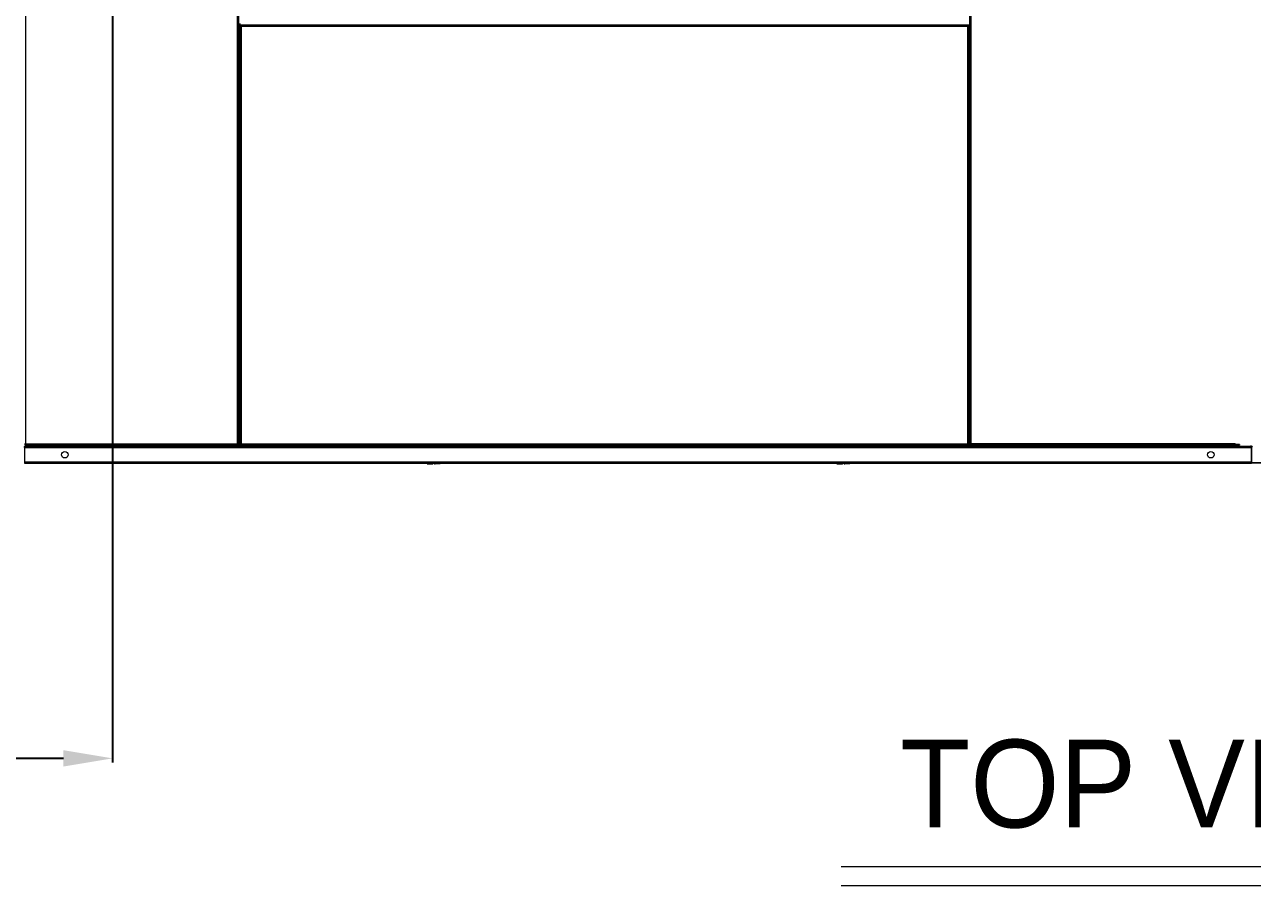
# Model space of a CAD drawing. Header units: millimetres. Extents: x -662849 to 32847, y -140377 to 24217.
# Drawn here: x 12746 to 15745, y 15680 to 17783 of the extents above; entities that cross this region are included whole.
import ezdxf
from ezdxf.enums import TextEntityAlignment as Align

# ---------------------------------------------------------------- set-up
doc = ezdxf.new("R2010")
doc.units = ezdxf.units.MM
doc.layers.add('냉각탑_box', color=1, linetype='Continuous')
doc.layers.add('냉각탑_text', color=3, linetype='Continuous')
doc.styles.get("Standard").update_dxf_attribs({"font": 'arial.ttf'})
doc.styles.add('돋움', font='Dotum.ttf')
doc.dimstyles.new('1.40', dxfattribs={"dimscale": 20, "dimtxt": 1.5, "dimasz": 1, "dimexe": 0.5, "dimexo": 0.5, "dimgap": 0.5, "dimtad": 1, "dimdec": 0, "dimzin": 0, "dimdsep": 46, "dimtxsty": 'Standard', "dimcen": 0, "dimclrd": 2, "dimclre": 2, "dimclrt": 3, "dimadec": 0, "dimazin": 0, "dimtfac": 1, "dimtdec": 0, "dimtmove": 0, "dimatfit": 0, "dimfxl": 1, "dimtolj": 1, "dimtzin": 0, "dimlwd": -1, "dimlwe": -1, "dimarcsym": 0})

# ---------------------------------------------------------------- blocks, each defined once
blk = doc.blocks.new('*D474')
at = {"color": 2, "transparency": 16777216}
for p, q in [((12646.2, 18811.5), (9789.6, 18811.5)), ((9799.6, 18691.5), (9799.6, 16831.5)), ((10945.6, 16711.5), (9789.6, 16711.5))]:
    blk.add_line(p, q, dxfattribs=at)
for points in [[(9779.6, 18691.5), (9819.6, 18691.5), (9799.6, 18811.5)], [(9779.6, 16831.5), (9819.6, 16831.5), (9799.6, 16711.5)]]:
    blk.add_solid(points, dxfattribs=at)
at = {"layer": 'Defpoints', "color": 0, "transparency": 16777216}
for p in [(12746.2, 18811.5), (9799.6, 16711.5), (11045.6, 16711.5)]:
    blk.add_point(p, dxfattribs=at)
at = {"color": 3, "lineweight": 20, "transparency": 16777216, "insert": (9668.1, 17761.5), "char_height": 140, "attachment_point": 5, "rotation": 90}
blk.add_mtext('\\A1;2100', dxfattribs=at)
blk = doc.blocks.new('*D480')
at = {"color": 2, "transparency": 16777216}
for p, q in [((12960.7, 18497), (12960.7, 15980.6)), ((11045.6, 16611.5), (11045.6, 15980.6)), ((12840.7, 15990.6), (11165.6, 15990.6))]:
    blk.add_line(p, q, dxfattribs=at)
for points in [[(11165.6, 16010.6), (11165.6, 15970.6), (11045.6, 15990.6)], [(12840.7, 16010.6), (12840.7, 15970.6), (12960.7, 15990.6)]]:
    blk.add_solid(points, dxfattribs=at)
at = {"layer": 'Defpoints', "color": 0, "transparency": 16777216}
for p in [(12960.7, 18597), (11045.6, 16711.5), (11045.6, 15990.6)]:
    blk.add_point(p, dxfattribs=at)
at = {"color": 3, "lineweight": 20, "transparency": 16777216, "insert": (12003.1, 16122.1), "char_height": 140, "attachment_point": 5}
blk.add_mtext('\\A1;1915', dxfattribs=at)
blk = doc.blocks.new('4')
at = {"color": 7, "lineweight": 20}
for p, q in [((12748.6, 16758.9), (12748.6, 20864.1)), ((13265.8, 16758.9), (13265.8, 20864.1)), ((13269.2, 16757.2), (13269.2, 20865.8)), ((15055.2, 16757.2), (15055.2, 20865.8)), ((15058.6, 16758.9), (15058.6, 20864.1)), ((15049.8, 17782), (13274.6, 17782)), ((15049.8, 17778.6), (13274.6, 17778.6)), ((12745.6, 16750.1), (15742.2, 16750.1)), ((12747.3, 16753.5), (15740.5, 16753.5)), ((15049.8, 16758.4), (13274.6, 16758.4)), ((15049.8, 16755), (13274.6, 16755)), ((12745.6, 16714.9), (15742.2, 16714.9)), ((12745.6, 16711.5), (15742.2, 16711.5))]:
    blk.add_line(p, q, dxfattribs=at)
at = {"color": 7, "lineweight": 20, "ltscale": 0.003042}
blk.add_line((13271.2, 17786.4), (13271.2, 17779.1), dxfattribs=at)
at = {"color": 7, "lineweight": 20, "ltscale": 0.000833333}
for p, q in [((13273.2, 17779.1), (13271.2, 17779.1)), ((13271.5, 17780), (13271.5, 17782)), ((15049.8, 17780), (15049.8, 17782)), ((15051.2, 17779.1), (15053.2, 17779.1)), ((15052.9, 17780), (15052.9, 17782)), ((13273.2, 16757.9), (13271.2, 16757.9)), ((13271.5, 16757), (13271.5, 16755)), ((15049.8, 16757), (15049.8, 16755)), ((15051.2, 16757.9), (15053.2, 16757.9)), ((15052.9, 16757), (15052.9, 16755))]:
    blk.add_line(p, q, dxfattribs=at)
at = {"color": 7, "lineweight": 20, "ltscale": 0.000208333}
for p, q in [((13271.2, 17779.1), (13271.2, 17778.6)), ((13273.2, 17779.1), (13273.2, 17778.6)), ((15051.2, 17778.6), (15051.2, 17779.1)), ((15053.2, 17778.6), (15053.2, 17779.1)), ((13271.2, 16758.4), (13271.2, 16757.9)), ((13273.2, 16758.4), (13273.2, 16757.9)), ((15051.2, 16757.9), (15051.2, 16758.4)), ((15053.2, 16757.9), (15053.2, 16758.4))]:
    blk.add_line(p, q, dxfattribs=at)
at = {"color": 7, "lineweight": 20, "ltscale": 0.362583}
for p, q in [((13271.2, 17778.6), (13271.2, 16758.4)), ((13274.6, 17778.6), (13274.6, 16758.4)), ((15049.8, 16758.4), (15049.8, 17778.6)), ((15053.2, 16758.4), (15053.2, 17778.6))]:
    blk.add_line(p, q, dxfattribs=at)
at = {"color": 7, "lineweight": 20, "ltscale": 0.001417}
for p, q in [((13271.2, 17778.6), (13274.6, 17778.6)), ((13274.6, 17778.6), (13274.6, 17782)), ((15049.8, 17778.6), (15049.8, 17782)), ((15053.2, 17778.6), (15049.8, 17778.6)), ((13271.2, 16758.4), (13274.6, 16758.4)), ((13274.6, 16758.4), (13274.6, 16755)), ((15053.2, 16758.4), (15049.8, 16758.4)), ((15049.8, 16758.4), (15049.8, 16755)), ((12745.6, 16714.9), (12745.6, 16711.5)), ((15704.5, 16714.9), (15704.5, 16711.5)), ((15742.2, 16714.9), (15742.2, 16711.5))]:
    blk.add_line(p, q, dxfattribs=at)
at = {"color": 7, "lineweight": 20, "ltscale": 0.001292}
for p, q in [((13271.5, 17782), (13274.6, 17782)), ((13271.5, 17780), (13274.6, 17780)), ((15052.9, 17782), (15049.8, 17782)), ((15052.9, 17780), (15049.8, 17780)), ((13271.5, 16757), (13274.6, 16757)), ((13271.5, 16755), (13274.6, 16755)), ((15052.9, 16757), (15049.8, 16757)), ((15052.9, 16755), (15049.8, 16755))]:
    blk.add_line(p, q, dxfattribs=at)
at = {"color": 7, "lineweight": 20, "ltscale": 0.000583333}
for p, q in [((13274.6, 17779.1), (13273.2, 17779.1)), ((15049.8, 17779.1), (15051.2, 17779.1)), ((13274.6, 16757.9), (13273.2, 16757.9)), ((13273.2, 16757.5), (13274.6, 16757.5)), ((15049.8, 16757.9), (15051.2, 16757.9)), ((15707.6, 16757.2), (15706.2, 16757.2))]:
    blk.add_line(p, q, dxfattribs=at)
at = {"color": 7, "lineweight": 20, "ltscale": 0.000625}
for p, q in [((13274.6, 17782), (13274.6, 17783.5)), ((13371.3, 17782), (13371.3, 17783.5)), ((13374.7, 17782), (13374.7, 17783.5))]:
    blk.add_line(p, q, dxfattribs=at)
at = {"color": 7, "lineweight": 20, "ltscale": 0.000128159}
for p, q in [((13274.6, 17781.7), (13274.6, 17782)), ((13274.6, 16755.3), (13274.6, 16755))]:
    blk.add_line(p, q, dxfattribs=at)
at = {"color": 7, "lineweight": 20, "ltscale": 0.000354584}
for p, q in [((13377.9, 17782.6), (13377.9, 17783.5)), ((15051.5, 17782.6), (15051.5, 17783.5))]:
    blk.add_line(p, q, dxfattribs=at)
at = {"color": 7, "lineweight": 20, "ltscale": 0.000270413}
blk.add_line((13377.9, 17782), (13377.9, 17782.6), dxfattribs=at)
at = {"color": 7, "lineweight": 20, "ltscale": 0.000374989}
blk.add_line((15049.8, 17779.1), (15049.8, 17780), dxfattribs=at)
at = {"color": 7, "lineweight": 20, "ltscale": 0.000208344}
blk.add_line((15049.8, 17779.1), (15049.8, 17778.6), dxfattribs=at)
at = {"color": 7, "lineweight": 20, "ltscale": 0.000270414}
blk.add_line((15051.5, 17782), (15051.5, 17782.6), dxfattribs=at)
at = {"color": 7, "lineweight": 20, "ltscale": 0.000124937}
blk.add_line((15053.2, 17782), (15052.9, 17782), dxfattribs=at)
at = {"color": 7, "lineweight": 20, "ltscale": 0.000375}
for p, q in [((15053.2, 17781.1), (15053.2, 17782)), ((12748.1, 16755.5), (12747.2, 16755.5)), ((13266.3, 16755.5), (13267.2, 16755.5)), ((15053.2, 16759.9), (15053.2, 16759)), ((15058.1, 16755.5), (15057.2, 16755.5)), ((15703.3, 16755.5), (15704.2, 16755.5))]:
    blk.add_line(p, q, dxfattribs=at)
at = {"color": 7, "lineweight": 20, "ltscale": 0.000833336}
blk.add_line((15053.2, 17779.1), (15053.2, 17781.1), dxfattribs=at)
at = {"color": 7, "lineweight": 20, "ltscale": 0.000547189}
for p, q in [((13270.5, 17274.2), (13269.2, 17274.2)), ((13270.5, 17268.8), (13269.2, 17268.8))]:
    blk.add_line(p, q, dxfattribs=at)
at = {"color": 7, "lineweight": 20, "ltscale": 0.000414935}
for p, q in [((13270.2, 17273.5), (13269.5, 17274.2)), ((13270.2, 17269.5), (13269.5, 17268.8)), ((13270.2, 16756.5), (13269.5, 16757.2)), ((15742.9, 16752.5), (15742.2, 16751.8))]:
    blk.add_line(p, q, dxfattribs=at)
at = {"color": 7, "lineweight": 20, "ltscale": 0.000833328}
blk.add_line((15053.2, 16785.5), (15055.2, 16785.5), dxfattribs=at)
at = {"color": 7, "lineweight": 20, "ltscale": 0.23175}
blk.add_line((12745.6, 16758.9), (13265.8, 16758.9), dxfattribs=at)
at = {"color": 7, "lineweight": 20, "ltscale": 0.000562932}
for p, q in [((12746.5, 16757.2), (12745.6, 16757.2)), ((13269.2, 16757.2), (13267.8, 16757.2)), ((15056.5, 16757.2), (15055.2, 16757.2)), ((15704.8, 16757.2), (15706.2, 16757.2))]:
    blk.add_line(p, q, dxfattribs=at)
at = {"color": 7, "lineweight": 20, "ltscale": 0.001131}
for p, q in [((12745.6, 16750.1), (12745.6, 16752.8)), ((15742.2, 16752.8), (15742.2, 16750.1))]:
    blk.add_line(p, q, dxfattribs=at)
at = {"color": 7, "lineweight": 20, "ltscale": 0.014667}
for p, q in [((12745.6, 16750.1), (12745.6, 16714.9)), ((15742.2, 16750.1), (15742.2, 16714.9))]:
    blk.add_line(p, q, dxfattribs=at)
at = {"color": 7, "lineweight": 20, "ltscale": 0.000502197}
for p, q in [((12747.7, 16757.2), (12746.5, 16757.2)), ((15057.7, 16757.2), (15056.5, 16757.2)), ((15703.6, 16757.2), (15704.8, 16757.2))]:
    blk.add_line(p, q, dxfattribs=at)
at = {"color": 7, "lineweight": 20, "ltscale": 0.000293404}
for p, q in [((12747.2, 16757.2), (12747.2, 16756.5)), ((13267.2, 16757.2), (13267.2, 16756.5)), ((15057.2, 16757.2), (15057.2, 16756.5)), ((15704.2, 16757.2), (15704.2, 16756.5))]:
    blk.add_line(p, q, dxfattribs=at)
at = {"color": 7, "lineweight": 20, "ltscale": 0.000414929}
for p, q in [((12747.2, 16755.5), (12747.2, 16756.5)), ((13267.2, 16755.5), (13267.2, 16756.5)), ((15057.2, 16756.5), (15057.2, 16755.5)), ((15704.2, 16756.5), (15704.2, 16755.5))]:
    blk.add_line(p, q, dxfattribs=at)
at = {"color": 7, "lineweight": 20, "ltscale": 0.232167}
blk.add_line((12747.2, 16755.5), (13266.3, 16755.5), dxfattribs=at)
at = {"color": 7, "lineweight": 20, "ltscale": 1.08536e-05}
blk.add_line((12747.2, 16753.5), (12747.3, 16753.5), dxfattribs=at)
at = {"color": 7, "lineweight": 20, "ltscale": 1.28301e-05}
blk.add_line((12748.1, 16753.5), (12748.2, 16753.5), dxfattribs=at)
at = {"color": 7, "lineweight": 20, "ltscale": 8.21853e-06}
blk.add_line((12748.2, 16753.5), (12748.2, 16753.5), dxfattribs=at)
at = {"color": 7, "lineweight": 20, "ltscale": 1.62238e-05}
blk.add_line((12748.7, 16753.5), (12748.8, 16753.5), dxfattribs=at)
at = {"color": 7, "lineweight": 20, "ltscale": 2.41018e-05}
blk.add_line((12748.7, 16753.5), (12748.8, 16753.5), dxfattribs=at)
at = {"color": 7, "lineweight": 20, "ltscale": 3.6506e-06}
blk.add_line((12748.8, 16753.5), (12748.8, 16753.5), dxfattribs=at)
at = {"color": 7, "lineweight": 20, "ltscale": 0.000833321}
for p, q in [((13238, 16753.5), (13238, 16755.5)), ((15238, 16753.5), (15238, 16755.5))]:
    blk.add_line(p, q, dxfattribs=at)
at = {"color": 7, "lineweight": 20, "ltscale": 0.000250012}
blk.add_line((13267.2, 16755.5), (13267.8, 16755.5), dxfattribs=at)
at = {"color": 7, "lineweight": 20, "ltscale": 0.000708333}
for p, q in [((13267.8, 16755.5), (13267.8, 16757.2)), ((15743.9, 16713.5), (15742.2, 16713.5))]:
    blk.add_line(p, q, dxfattribs=at)
at = {"color": 7, "lineweight": 20, "ltscale": 0.001512}
blk.add_line((13271.5, 16755.5), (13267.9, 16755.5), dxfattribs=at)
at = {"color": 7, "lineweight": 20, "ltscale": 0.000547135}
blk.add_line((13270.5, 16757.2), (13269.2, 16757.2), dxfattribs=at)
at = {"color": 7, "lineweight": 20, "ltscale": 0.000251269}
blk.add_line((13271.5, 16757.5), (13270.9, 16757.5), dxfattribs=at)
at = {"color": 7, "lineweight": 20, "ltscale": 0.000208346}
blk.add_line((13273.2, 16757), (13273.2, 16757.5), dxfattribs=at)
at = {"color": 7, "lineweight": 20, "ltscale": 0.000499589}
for p, q in [((13423.7, 16753.8), (13423.7, 16755)), ((13463.7, 16753.8), (13463.7, 16755)), ((13890.2, 16753.8), (13890.2, 16755)), ((13960.2, 16753.8), (13960.2, 16755)), ((14898.6, 16753.8), (14898.6, 16755)), ((14938.6, 16753.8), (14938.6, 16755))]:
    blk.add_line(p, q, dxfattribs=at)
at = {"color": 7, "lineweight": 20, "ltscale": 0.016667}
for p, q in [((13463.7, 16753.8), (13423.7, 16753.8)), ((14938.6, 16753.8), (14898.6, 16753.8))]:
    blk.add_line(p, q, dxfattribs=at)
at = {"color": 7, "lineweight": 20, "ltscale": 8.94681e-06}
blk.add_line((13741.6, 16753.5), (13741.6, 16753.5), dxfattribs=at)
at = {"color": 7, "lineweight": 20, "ltscale": 1.51616e-05}
blk.add_line((13741.6, 16753.5), (13741.6, 16753.5), dxfattribs=at)
at = {"color": 7, "lineweight": 20, "ltscale": 2.69547e-06}
blk.add_line((13741.6, 16753.5), (13741.6, 16753.5), dxfattribs=at)
at = {"color": 7, "lineweight": 20, "ltscale": 1.51768e-05}
blk.add_line((13748.6, 16753.5), (13748.7, 16753.5), dxfattribs=at)
at = {"color": 7, "lineweight": 20, "ltscale": 2.70045e-06}
blk.add_line((13748.7, 16753.5), (13748.7, 16753.5), dxfattribs=at)
at = {"color": 7, "lineweight": 20, "ltscale": 8.40029e-06}
blk.add_line((13748.7, 16753.5), (13748.7, 16753.5), dxfattribs=at)
at = {"color": 7, "lineweight": 20, "ltscale": 0.029167}
blk.add_line((13960.2, 16753.8), (13890.2, 16753.8), dxfattribs=at)
at = {"color": 7, "lineweight": 20, "ltscale": 3.50751e-06}
blk.add_line((14742.1, 16753.5), (14742.1, 16753.5), dxfattribs=at)
at = {"color": 7, "lineweight": 20, "ltscale": 1.0193e-05}
blk.add_line((14742.1, 16753.5), (14742.1, 16753.5), dxfattribs=at)
at = {"color": 7, "lineweight": 20, "ltscale": 1.41996e-05}
blk.add_line((14742.1, 16753.5), (14742.1, 16753.5), dxfattribs=at)
at = {"color": 7, "lineweight": 20, "ltscale": 1.72064e-05}
blk.add_line((14749.1, 16753.5), (14749.2, 16753.5), dxfattribs=at)
at = {"color": 7, "lineweight": 20, "ltscale": 8.67599e-06}
blk.add_line((14749.2, 16753.5), (14749.2, 16753.5), dxfattribs=at)
at = {"color": 7, "lineweight": 20, "ltscale": 3.38591e-06}
blk.add_line((14749.2, 16753.5), (14749.2, 16753.5), dxfattribs=at)
at = {"color": 7, "lineweight": 20, "ltscale": 0.000208322}
blk.add_line((15049.8, 16758.4), (15049.8, 16757.9), dxfattribs=at)
at = {"color": 7, "lineweight": 20, "ltscale": 0.000375003}
blk.add_line((15051.5, 16757.9), (15051.5, 16757), dxfattribs=at)
at = {"color": 7, "lineweight": 20, "ltscale": 0.001792}
blk.add_line((15057.2, 16755.5), (15052.9, 16755.5), dxfattribs=at)
at = {"color": 7, "lineweight": 20, "ltscale": 0.00083334}
blk.add_line((15055.2, 16758.9), (15053.2, 16758.9), dxfattribs=at)
at = {"color": 7, "lineweight": 20, "ltscale": 0.268833}
blk.add_line((15703.3, 16755.5), (15058.1, 16755.5), dxfattribs=at)
at = {"color": 7, "lineweight": 20, "ltscale": 0.268417}
blk.add_line((15702.8, 16758.9), (15058.6, 16758.9), dxfattribs=at)
at = {"color": 7, "lineweight": 20, "ltscale": 0.004015}
for p, q in [((15713.8, 16757.1), (15704.2, 16757.1)), ((15713.8, 16755.5), (15704.2, 16755.5))]:
    blk.add_line(p, q, dxfattribs=at)
at = {"color": 7, "lineweight": 20, "ltscale": 0.000666667}
for p, q in [((15713.8, 16757.1), (15713.8, 16755.5)), ((13729.4, 16709.9), (13729.4, 16711.5)), ((13760.9, 16709.9), (13760.9, 16711.5)), ((14729.9, 16709.9), (14729.9, 16711.5)), ((14761.4, 16709.9), (14761.4, 16711.5))]:
    blk.add_line(p, q, dxfattribs=at)
at = {"color": 7, "lineweight": 20, "ltscale": 0.000875002}
blk.add_line((15740.5, 16753.5), (15742.6, 16753.5), dxfattribs=at)
at = {"color": 7, "lineweight": 20, "ltscale": 7.43254e-06}
blk.add_line((15740.5, 16753.5), (15740.5, 16753.5), dxfattribs=at)
at = {"color": 7, "lineweight": 20, "ltscale": 7.59711e-06}
blk.add_line((15742, 16753.5), (15742, 16753.5), dxfattribs=at)
at = {"color": 7, "lineweight": 20, "ltscale": 2.4526e-05}
blk.add_line((15742, 16753.5), (15742, 16753.5), dxfattribs=at)
at = {"color": 7, "lineweight": 20, "ltscale": 0.000708334}
blk.add_line((15743.9, 16750.1), (15742.2, 16750.1), dxfattribs=at)
at = {"color": 7, "lineweight": 20, "ltscale": 8.25854e-06}
blk.add_line((15742.6, 16753.5), (15742.6, 16753.5), dxfattribs=at)
at = {"color": 7, "lineweight": 20, "ltscale": 0.000364732}
blk.add_line((15744.3, 16752.9), (15743.8, 16752.2), dxfattribs=at)
at = {"color": 7, "lineweight": 20, "ltscale": 0.000733899}
blk.add_line((15743.8, 16750.9), (15743.8, 16752.6), dxfattribs=at)
at = {"color": 7, "lineweight": 20, "ltscale": 0.01525}
blk.add_line((15743.9, 16713.5), (15743.9, 16750.1), dxfattribs=at)
at = {"color": 7, "lineweight": 20, "ltscale": 0.001083}
blk.add_line((18145.4, 16712.7), (12745.6, 16712.7), dxfattribs=at)
at = {"lineweight": 20}
blk.add_line((18144.3, 16711.5), (12745.6, 16711.5), dxfattribs=at)
at = {"color": 7, "lineweight": 20, "ltscale": 0.005083}
for p, q in [((13729.4, 16709.9), (13741.6, 16709.9)), ((13760.9, 16709.9), (13748.7, 16709.9)), ((14729.9, 16709.9), (14742.1, 16709.9)), ((14761.4, 16709.9), (14749.2, 16709.9))]:
    blk.add_line(p, q, dxfattribs=at)
at = {"color": 7, "lineweight": 20, "ltscale": 0.000166674}
blk.add_line((15742.2, 16711.5), (15742.6, 16711.5), dxfattribs=at)
at = {"color": 7, "lineweight": 20, "ltscale": 0.000271024}
blk.add_line((15742.5, 16712.1), (15742.5, 16711.5), dxfattribs=at)
at = {"color": 7, "lineweight": 20, "ltscale": 0.000333326}
blk.add_line((15743.8, 16712.7), (15743.8, 16713.5), dxfattribs=at)
at = {"color": 7, "lineweight": 20}
for centre in [(12843.9, 16732.5), (15643.9, 16732.5)]:
    blk.add_circle(centre, 8, dxfattribs=at)
for centre, radius, start, end in [((13368.3, 17773.4), 13.3, 40.1056, 43.8741), ((15061.1, 17773.4), 13.3, 136.1259, 139.8944), ((13267.8, 17275.9), 3.4, 294.3152, 359.7596), ((13267.8, 17267.1), 3.4, 0.2405, 65.6848), ((13213.2, 16758.7), 5.2, 217.9803, 269.5814), ((13267.8, 16758.9), 3.4, 270, 359.7595), ((13274.6, 16758.9), 3.4, 197.1054, 213.9754), ((13274.6, 16758.9), 1.4, 225.5859, 270), ((15213.2, 16758.7), 5.2, 217.9803, 270), ((15740.5, 16750.1), 3.4, 0, 90), ((15742.6, 16750.7), 2.8, 0, 90), ((15742, 16750.1), 3.4, 0, 1), ((13741.6, 16712.7), 2.8, 270, 334.6227), ((13748.7, 16712.7), 2.8, 205.3773, 270), ((14742.1, 16712.7), 2.8, 270, 334.6227), ((14749.2, 16712.7), 2.8, 205.3773, 270), ((15740.5, 16714.9), 3.4, 300, 335.684), ((15742, 16714.9), 3.4, 278.4565, 294.1479), ((15742.6, 16712.7), 1.2, 270, 0), ((15742.6, 16712.7), 2.8, 334.6185, 0)]:
    blk.add_arc(centre, radius, start, end, dxfattribs=at)
blk.add_ellipse((15708, 16758.9), major_axis=(0, 3.4), ratio=0.766044, start_param=2.094462, end_param=2.128772, dxfattribs=at)
for points in [[(13270.5, 17274.2), (13270.8, 17274.5), (13271, 17274.8), (13271.1, 17275.2), (13271.2, 17275.5), (13271.2, 17275.9)], [(13270.5, 17268.8), (13270.8, 17268.4), (13271, 17268.1), (13271.1, 17267.8), (13271.2, 17267.4), (13271.2, 17267.1)], [(12745.6, 16752.8), (12745.9, 16753), (12746.2, 16753.2), (12746.6, 16753.4), (12746.9, 16753.5), (12747.3, 16753.5)], [(12746.5, 16757.2), (12746.9, 16757.5), (12747.3, 16757.9), (12747.7, 16758.2), (12748.2, 16758.5), (12748.6, 16758.9)], [(12747.2, 16756.5), (12747.5, 16756.9), (12747.8, 16757.3), (12748, 16757.8), (12748.3, 16758.3), (12748.6, 16758.9)], [(13267.2, 16756.5), (13266.9, 16756.9), (13266.6, 16757.3), (13266.3, 16757.8), (13266.1, 16758.3), (13265.8, 16758.9)], [(13267.8, 16757.2), (13267.5, 16757.5), (13267.1, 16757.9), (13266.7, 16758.2), (13266.2, 16758.5), (13265.8, 16758.9)], [(13270.5, 16757.2), (13270.8, 16757.5), (13271, 16757.8), (13271.1, 16758.2), (13271.2, 16758.5), (13271.2, 16758.9)], [(15056.5, 16757.2), (15056.9, 16757.5), (15057.3, 16757.9), (15057.7, 16758.2), (15058.2, 16758.5), (15058.6, 16758.9)], [(15057.2, 16756.5), (15057.5, 16756.9), (15057.8, 16757.3), (15058, 16757.8), (15058.3, 16758.3), (15058.6, 16758.9)], [(15704.8, 16757.2), (15704.5, 16757.5), (15704.1, 16757.9), (15703.7, 16758.2), (15703.2, 16758.5), (15702.8, 16758.9)], [(15704.2, 16756.5), (15703.9, 16756.9), (15703.6, 16757.3), (15703.3, 16757.8), (15703.1, 16758.3), (15702.8, 16758.9)], [(15742.2, 16752.8), (15741.8, 16753), (15741.5, 16753.2), (15741.2, 16753.4), (15740.8, 16753.5), (15740.5, 16753.5)], [(15743.8, 16752.6), (15743.5, 16752.9), (15743.3, 16753.2), (15743.1, 16753.4), (15742.8, 16753.5), (15742.6, 16753.5)]]:
    blk.add_open_spline(points, degree=5, dxfattribs=at)

msp = doc.modelspace()

# ---------------------------------------------------------------- linework, layer by layer
at = {"layer": '냉각탑_box', "lineweight": 20}
for p, q in [((14740.9, 15726.8), (16364.3, 15726.8)), ((14740.9, 15680.1), (16364.3, 15680.1))]:
    msp.add_line(p, q, dxfattribs=at)

# ---------------------------------------------------------------- block references
msp.add_blockref('4', (0, 0))

# ---------------------------------------------------------------- texts
at = {"layer": '냉각탑_text', "lineweight": 20, "style": '돋움'}
msp.add_text('TOP VIEW', height=214.63, dxfattribs=at).set_placement((15570.8, 15929), align=Align.MIDDLE_CENTER)

# ---------------------------------------------------------------- dimensions: what is measured, and where the dimension line sits
at = {"lineweight": 20}
dim = msp.add_linear_dim(base=(9799.6, 16711.5), p1=(12746.2, 18811.5), p2=(11045.6, 16711.5), angle=90, dimstyle='1.40', override={"dimtxt": 7, "dimasz": 6, "dimexo": 5, "dimgap": 3}, dxfattribs=at)
dim.commit()
dim.dimension.update_dxf_attribs({"geometry": '*D474', "text_midpoint": (9668.1, 17761.5)})
dim = msp.add_linear_dim(base=(11045.6, 15990.6), p1=(12960.7, 18597), p2=(11045.6, 16711.5), dimstyle='1.40', override={"dimtxt": 7, "dimasz": 6, "dimexo": 5, "dimgap": 3}, dxfattribs=at)
dim.commit()
dim.dimension.update_dxf_attribs({"geometry": '*D480', "text_midpoint": (12003.1, 16122.1)})

doc.saveas('drawing.dxf')
